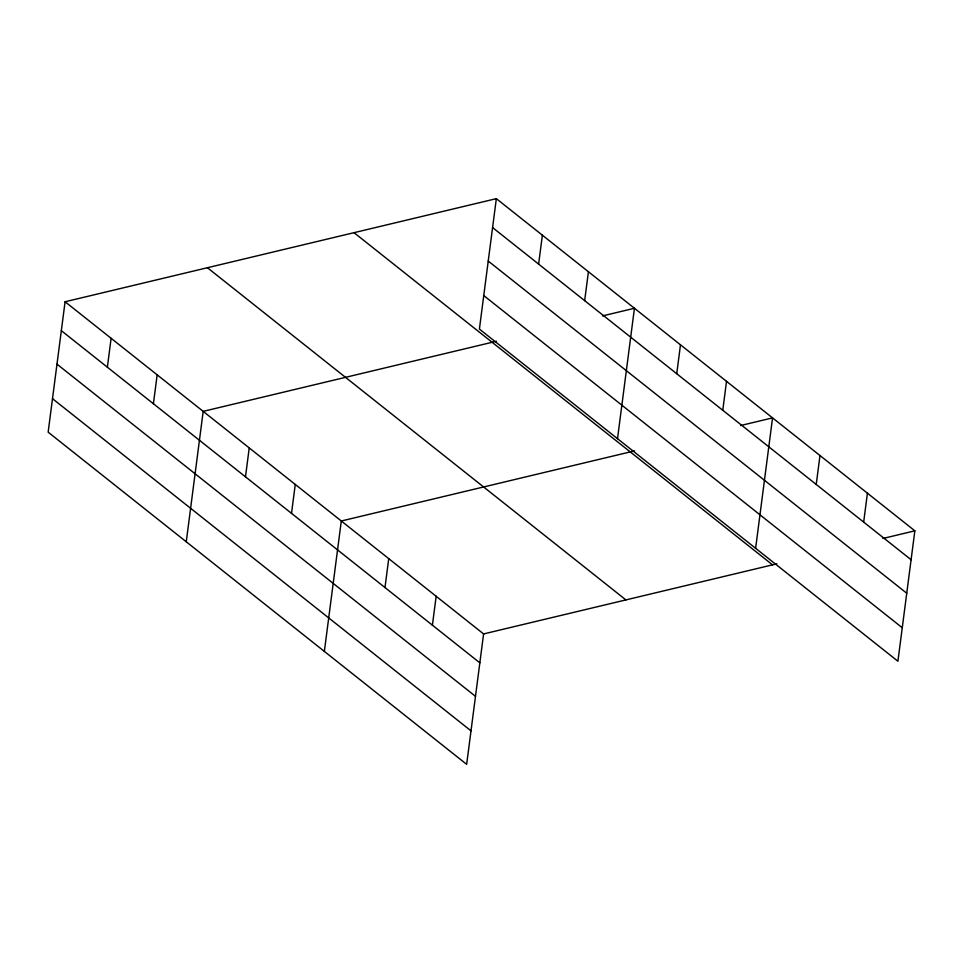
<?xml version="1.0" encoding="UTF-8"?>
<svg xmlns="http://www.w3.org/2000/svg" width="963" height="963" viewBox="0 0 963 963"><rect width="100%" height="100%" fill="white"/><g stroke="black" fill="none" stroke-linecap="round" stroke-linejoin="round"><path stroke-width="1.44" d="M65.087 301.756L48.15 432.17L466.658 764.345L483.595 633.931L65.087 301.756L496.342 198.655L914.85 530.83L897.913 661.244L479.405 329.069L496.342 198.655M107.375 367.204L111.118 338.29M153.406 403.738L157.162 374.836M186.256 541.784L203.193 411.37L496.487 341.251M245.481 476.817L249.236 447.915M291.512 513.363L295.268 484.449M324.362 651.409L341.299 520.995L634.605 450.877M384.983 587.55L388.739 558.636M432.411 625.192L436.167 596.278M538.618 264.103L542.374 235.201M584.661 300.637L588.417 271.735M617.512 438.683L634.448 308.268L602.501 315.912M676.736 373.716L680.48 344.814M722.768 410.262L726.523 381.348M755.618 548.308L772.555 417.894L740.607 425.526M816.239 484.449L819.982 455.535M863.667 522.09L867.422 493.188M483.595 633.931L776.888 563.812M882.902 538.473L914.85 530.83M492.587 227.569L911.094 559.744M488.241 261.057L906.749 593.232M483.751 295.569L902.259 627.744M354.023 232.673L772.531 564.848M207.406 267.726L625.914 599.913M61.331 330.658L479.839 662.833M56.986 364.158L475.493 696.333M52.496 398.67L471.003 730.845"/></g></svg>
